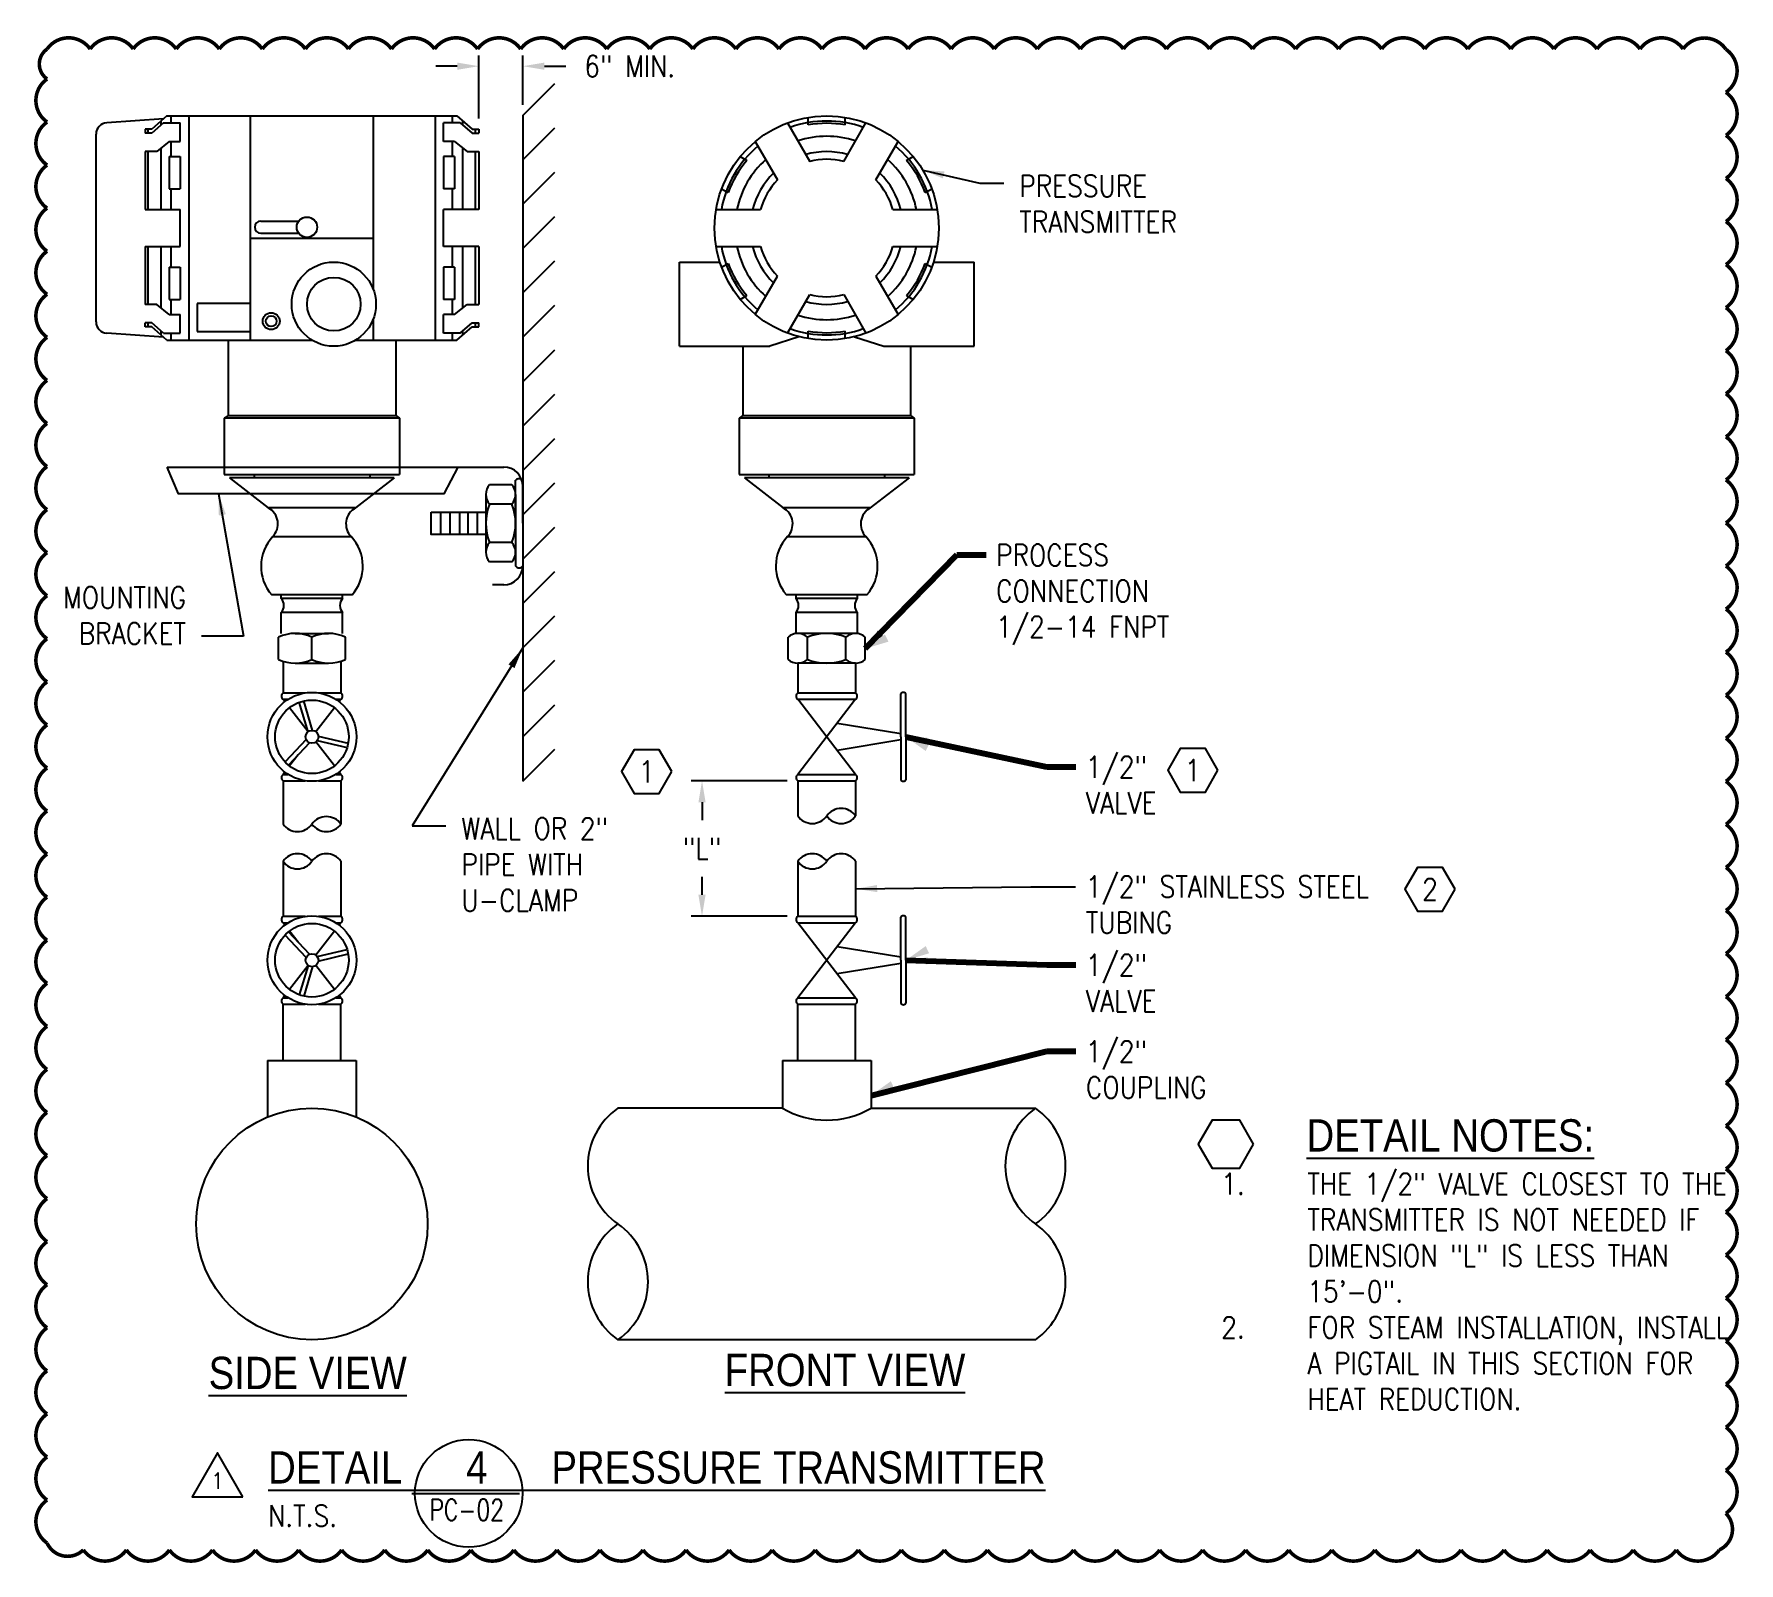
# Model space of a CAD drawing. Header units: inches. Extents: x 10198 to 13598, y 8611 to 9216.
# Drawn here: x 11833.1 to 12308.3, y 8785 to 9211 of the extents above; entities that cross this region are included whole.
import ezdxf
from ezdxf.enums import TextEntityAlignment as Align

# ---------------------------------------------------------------- set-up
doc = ezdxf.new("R2010")
doc.units = ezdxf.units.IN
doc.header["$LTSCALE"] = 0.1
doc.header["$MEASUREMENT"] = 0
doc.layers.get('0').update_dxf_attribs({"lineweight": 18})
doc.layers.get('Defpoints').update_dxf_attribs({"color": 251, "lineweight": 140})
doc.layers.add('AMMENDMENT NO. 1', color=200, linetype='Continuous', lineweight=18)
doc.layers.add('Defpoints @ 12', color=251, linetype='Continuous', lineweight=140, plot=False)
for name, color, linetype in [('DT-LTSO', 52, 'Continuous'), ('DT-MDSO', 201, 'Continuous'), ('DT-TEXT', 141, 'Continuous'), ('DT-TEXT @ 48', 141, 'Continuous'), ('E-POWR-IDEN', 71, 'Continuous'), ('E-POWR-IDEN @ 48', 71, 'Continuous'), ('FH-TITLES @ 48', 121, 'Continuous')]:
    doc.layers.add(name, color=color, linetype=linetype)
doc.styles.add('BOLD', font='ARIAL.TTF')
doc.styles.add('Note', font='romans.shx', dxfattribs={"width": 0.75})
doc.styles.add('RomanS', font='romans.shx', dxfattribs={"width": 0.85})
doc.dimstyles.new('FH_Arrow_Leader', dxfattribs={"dimscale": 96, "dimtxt": 0.09375, "dimasz": 0.125, "dimexe": 0.0625, "dimexo": 0.0625, "dimgap": 0.09, "dimtad": 0, "dimtih": 1, "dimtoh": 1, "dimdec": 4, "dimzin": 0, "dimdsep": 46, "dimlunit": 4, "dimtxsty": 'RomanS', "dimcen": 0.09, "dimadec": 0, "dimazin": 0, "dimtfac": 1, "dimtdec": 4, "dimtofl": 0, "dimtmove": 0, "dimatfit": 3, "dimfxl": 1, "dimtolj": 1, "dimtzin": 0, "dimarcsym": 0})

# ---------------------------------------------------------------- blocks, each defined once
blk = doc.blocks.new('Hexagon')
at = {"color": 0, "linetype": 'ByBlock', "lineweight": -2}
blk.add_lwpolyline([(-0.0898, -0.1033), (-0.1664, 0.0293), (-0.3195, 0.0293), (-0.396, -0.1033), (-0.3195, -0.2358), (-0.1664, -0.2358)], close=True, dxfattribs=at)
blk = doc.blocks.new('*D112')
at = {"layer": 'Defpoints', "color": 0}
for p in [(11969.35, 9202.06), (11969.35, 9188.33), (11957.07, 9184.52)]:
    blk.add_point(p, dxfattribs=at)
at = {"layer": 'E-POWR-IDEN', "color": 0, "lineweight": -2}
for p, q in [((11957.07, 9187.52), (11957.07, 9205.06)), ((11969.35, 9191.33), (11969.35, 9205.06)), ((11951.07, 9202.06), (11945.07, 9202.06)), ((11975.35, 9202.06), (11981.35, 9202.06))]:
    blk.add_line(p, q, dxfattribs=at)
at = {"layer": 'E-POWR-IDEN', "color": 0}
for points in [[(11951.07, 9203.06), (11951.07, 9201.06), (11957.07, 9202.06)], [(11975.35, 9203.06), (11975.35, 9201.06), (11969.35, 9202.06)]]:
    blk.add_solid(points, dxfattribs=at)
at = {"layer": 'E-POWR-IDEN', "color": 0, "insert": (11999.14, 9202.06), "char_height": 6, "attachment_point": 5, "style": 'RomanS'}
blk.add_mtext('\\A1;6" MIN.', dxfattribs=at)
blk = doc.blocks.new('*D113')
at = {"layer": 'Defpoints', "color": 0}
for p in [(12045.98, 9002.93), (12019.29, 8965.17), (12045.98, 8965.17)]:
    blk.add_point(p, dxfattribs=at)
at = {"layer": 'E-POWR-IDEN', "color": 0, "lineweight": -2}
for p, q in [((12042.98, 9002.93), (12016.29, 9002.93)), ((12019.29, 8996.93), (12019.29, 8991.94)), ((12019.29, 8971.17), (12019.29, 8976.16)), ((12042.98, 8965.17), (12016.29, 8965.17))]:
    blk.add_line(p, q, dxfattribs=at)
at = {"layer": 'E-POWR-IDEN', "color": 0}
for points in [[(12018.29, 8996.93), (12020.29, 8996.93), (12019.29, 9002.93)], [(12018.29, 8971.17), (12020.29, 8971.17), (12019.29, 8965.17)]]:
    blk.add_solid(points, dxfattribs=at)
at = {"layer": 'E-POWR-IDEN', "color": 0, "insert": (12019.29, 8984.05), "char_height": 6, "attachment_point": 5, "style": 'RomanS'}
blk.add_mtext('\\A1;"L"', dxfattribs=at)
blk = doc.blocks.new('Anno_Hexagon')
at = {"color": 0, "linetype": 'ByBlock', "lineweight": -2}
blk.add_lwpolyline([(1.167, 0), (0.583, 1.01), (-0.583, 1.01), (-1.167, 0), (-0.583, -1.01), (0.583, -1.01)], close=True, dxfattribs=at)
at = {"color": 0, "linetype": 'ByBlock', "lineweight": -2, "style": 'Note', "width": 0.85}
blk.add_attdef('ID', text='', height=1, dxfattribs=at).set_placement((0, 0), align=Align.MIDDLE)
blk = doc.blocks.new('Anno_Revision_A')
at = {"color": 0, "linetype": 'ByBlock', "lineweight": -2}
blk.add_lwpolyline([(1.175, -0.678), (0, 1.357), (-1.175, -0.678)], close=True, dxfattribs=at)
at = {"color": 0, "linetype": 'ByBlock', "lineweight": -2, "style": 'RomanS'}
blk.add_attdef('REVISION', text='', height=0.75, dxfattribs=at).set_placement((0, 0.058), align=Align.MIDDLE)

msp = doc.modelspace()

# ---------------------------------------------------------------- linework, layer by layer
at = {"layer": 'AMMENDMENT NO. 1', "const_width": 1}
msp.add_lwpolyline([(11836.74477, 9206.83938, -0.52056705), (11848.74477, 9206.83938, -0.52056705), (11860.74477, 9206.83938, -0.52056705), (11872.74477, 9206.83938, -0.52056705), (11884.74477, 9206.83938, -0.52056705), (11896.74477, 9206.83938, -0.52056705), (11908.74477, 9206.83938, -0.52056705), (11920.74477, 9206.83938, -0.52056705), (11932.74477, 9206.83938, -0.52056705), (11944.74477, 9206.83938, -0.52056705), (11956.74477, 9206.83938, -0.52056705), (11968.74477, 9206.83938, -0.52056705), (11980.74477, 9206.83938, -0.52056705), (11992.74477, 9206.83938, -0.52056705), (12004.74477, 9206.83938, -0.52056705), (12016.74477, 9206.83938, -0.52056705), (12028.74477, 9206.83938, -0.52056705), (12040.74477, 9206.83938, -0.52056705), (12052.74477, 9206.83938, -0.52056705), (12064.74477, 9206.83938, -0.52056705), (12076.74477, 9206.83938, -0.52056705), (12088.74477, 9206.83938, -0.52056705), (12100.74477, 9206.83938, -0.52056705), (12112.74477, 9206.83938, -0.52056705), (12124.74477, 9206.83938, -0.52056705), (12136.74477, 9206.83938, -0.52056705), (12148.74477, 9206.83938, -0.52056705), (12160.74477, 9206.83938, -0.52056705), (12172.74477, 9206.83938, -0.52056705), (12184.74477, 9206.83938, -0.52056705), (12196.74477, 9206.83938, -0.52056705), (12208.74477, 9206.83938, -0.52056705), (12220.74477, 9206.83938, -0.52056705), (12232.74477, 9206.83938, -0.52056705), (12244.74477, 9206.83938, -0.52056705), (12256.74477, 9206.83938, -0.52056705), (12268.74477, 9206.83938, -0.52056705), (12280.74477, 9206.83938, -0.52056705), (12292.74477, 9206.83938, -0.52056705), (12304.67976, 9206.77437, -0.52056705), (12304.67976, 9194.77437, -0.52056705), (12304.67976, 9182.77437, -0.52056705), (12304.67976, 9170.77437, -0.52056705), (12304.67976, 9158.77437, -0.52056705), (12304.67976, 9146.77437, -0.52056705), (12304.67976, 9134.77437, -0.52056705), (12304.67976, 9122.77437, -0.52056705), (12304.67976, 9110.77437, -0.52056705), (12304.67976, 9098.77437, -0.52056705), (12304.67976, 9086.77437, -0.52056705), (12304.67976, 9074.77437, -0.52056705), (12304.67976, 9062.77437, -0.52056705), (12304.67976, 9050.77437, -0.52056705), (12304.67976, 9038.77437, -0.52056705), (12304.67976, 9026.77437, -0.52056705), (12304.67976, 9014.77437, -0.52056705), (12304.67976, 9002.77437, -0.52056705), (12304.67976, 8990.77437, -0.52056705), (12304.67976, 8978.77437, -0.52056705), (12304.67976, 8966.77437, -0.52056705), (12304.67976, 8954.77437, -0.52056705), (12304.67976, 8942.77437, -0.52056705), (12304.67976, 8930.77437, -0.52056705), (12304.67976, 8918.77437, -0.52056705), (12304.67976, 8906.77437, -0.52056705), (12304.67976, 8894.77437, -0.52056705), (12304.67976, 8882.77437, -0.52056705), (12304.67976, 8870.77437, -0.52056705), (12304.67976, 8858.77437, -0.52056705), (12304.67976, 8846.77437, -0.52056705), (12304.67976, 8834.77437, -0.52056705), (12304.67976, 8822.77437, -0.52056705), (12304.67976, 8810.77437, -0.52056705), (12304.67976, 8798.77437, -0.52056705), (12302.84892, 8788.60521, -0.52056705), (12290.84892, 8788.60521, -0.52056705), (12278.84892, 8788.60521, -0.52056705), (12266.84892, 8788.60521, -0.52056705), (12254.84892, 8788.60521, -0.52056705), (12242.84892, 8788.60521, -0.52056705), (12230.84892, 8788.60521, -0.52056705), (12218.84892, 8788.60521, -0.52056705), (12206.84892, 8788.60521, -0.52056705), (12194.84892, 8788.60521, -0.52056705), (12182.84892, 8788.60521, -0.52056705), (12170.84892, 8788.60521, -0.52056705), (12158.84892, 8788.60521, -0.52056705), (12146.84892, 8788.60521, -0.52056705), (12134.84892, 8788.60521, -0.52056705), (12122.84892, 8788.60521, -0.52056705), (12110.84892, 8788.60521, -0.52056705), (12098.84892, 8788.60521, -0.52056705), (12086.84892, 8788.60521, -0.52056705), (12074.84892, 8788.60521, -0.52056705), (12062.84892, 8788.60521, -0.52056705), (12050.84892, 8788.60521, -0.52056705), (12038.84892, 8788.60521, -0.52056705), (12026.84892, 8788.60521, -0.52056705), (12014.84892, 8788.60521, -0.52056705), (12002.84892, 8788.60521, -0.52056705), (11990.84892, 8788.60521, -0.52056705), (11978.84892, 8788.60521, -0.52056705), (11966.84892, 8788.60521, -0.52056705), (11954.84892, 8788.60521, -0.52056705), (11942.84892, 8788.60521, -0.52056705), (11930.84892, 8788.60521, -0.52056705), (11918.84892, 8788.60521, -0.52056705), (11906.84892, 8788.60521, -0.52056705), (11894.84892, 8788.60521, -0.52056705), (11882.84892, 8788.60521, -0.52056705), (11870.84892, 8788.60521, -0.52056705), (11858.84892, 8788.60521, -0.52056705), (11846.84892, 8788.60521, -0.52056705), (11836.74477, 8790.50106, -0.52056705), (11836.74477, 8802.50106, -0.52056705), (11836.74477, 8814.50106, -0.52056705), (11836.74477, 8826.50106, -0.52056705), (11836.74477, 8838.50106, -0.52056705), (11836.74477, 8850.50106, -0.52056705), (11836.74477, 8862.50106, -0.52056705), (11836.74477, 8874.50106, -0.52056705), (11836.74477, 8886.50106, -0.52056705), (11836.74477, 8898.50106, -0.52056705), (11836.74477, 8910.50106, -0.52056705), (11836.74477, 8922.50106, -0.52056705), (11836.74477, 8934.50106, -0.52056705), (11836.74477, 8946.50106, -0.52056705), (11836.74477, 8958.50106, -0.52056705), (11836.74477, 8970.50106, -0.52056705), (11836.74477, 8982.50106, -0.52056705), (11836.74477, 8994.50106, -0.52056705), (11836.74477, 9006.50106, -0.52056705), (11836.74477, 9018.50106, -0.52056705), (11836.74477, 9030.50106, -0.52056705), (11836.74477, 9042.50106, -0.52056705), (11836.74477, 9054.50106, -0.52056705), (11836.74477, 9066.50106, -0.52056705), (11836.74477, 9078.50106, -0.52056705), (11836.74477, 9090.50106, -0.52056705), (11836.74477, 9102.50106, -0.52056705), (11836.74477, 9114.50106, -0.52056705), (11836.74477, 9126.50106, -0.52056705), (11836.74477, 9138.50106, -0.52056705), (11836.74477, 9150.50106, -0.52056705), (11836.74477, 9162.50106, -0.52056705), (11836.74477, 9174.50106, -0.52056705), (11836.74477, 9186.50106, -0.52056705), (11836.74477, 9198.50106, -0.52056705)], format="xyb", close=True, dxfattribs=at)
at = {"layer": 'Defpoints'}
for p, q in [((12064.79474, 9039.76207), (12090.35102, 9065.88948)), ((12090.35102, 9065.88948), (12098.45412, 9065.88948)), ((12076.13179, 9015.17288), (12115.38313, 9006.86218)), ((12115.38313, 9006.86218), (12123.48624, 9006.86218)), ((12076.13179, 8952.92225), (12115.38313, 8951.64111)), ((12115.38313, 8951.64111), (12123.48624, 8951.64111)), ((12066.4048, 8915.2571), (12115.38313, 8927.54068)), ((12115.38313, 8927.54068), (12123.48624, 8927.54068))]:
    msp.add_line(p, q, dxfattribs=at)
for points in [[(12071.26873, 9041.7028), (12064.79474, 9039.76207), (12070.28936, 9043.69757)], [(12082.60579, 9013.23215), (12076.13179, 9015.17288), (12081.62642, 9011.23738)], [(12082.60579, 8954.86298), (12076.13179, 8952.92225), (12081.62642, 8956.85775)], [(12072.87879, 8917.19783), (12066.4048, 8915.2571), (12071.89942, 8919.1926)]]:
    msp.add_solid(points, dxfattribs=at)
at = {"layer": 'DT-LTSO'}
for p, q in [((11869.17642, 9187.36351), (11853.39034, 9186.3052)), ((11870.16178, 9188.22786), (11865.93678, 9184.52175)), ((11869.22462, 9186.25256), (11865.93678, 9183.36852)), ((11868.53341, 9185.64624), (11868.53341, 9186.79948)), ((11869.22462, 9186.25256), (11873.84922, 9186.25256)), ((11870.16178, 9188.22786), (11950.967, 9188.22786)), ((11871.34527, 9186.25256), (11871.34527, 9188.22786)), ((11873.84922, 9181.08182), (11873.84922, 9186.25256)), ((11876.21772, 9188.22786), (11876.21772, 9125.71279)), ((11893.44808, 9125.71279), (11893.44808, 9188.22786)), ((11927.6807, 9139.77039), (11927.6807, 9188.22786)), ((11944.91106, 9188.22786), (11944.91106, 9125.71279)), ((11951.90416, 9186.25256), (11947.27956, 9186.25256)), ((11947.27956, 9181.08182), (11947.27956, 9186.25256)), ((11949.78351, 9186.25256), (11949.78351, 9188.22786)), ((11950.967, 9188.22786), (11955.192, 9184.52175)), ((11951.90416, 9186.25256), (11955.192, 9183.36852)), ((11952.59537, 9185.64624), (11952.59537, 9186.79948)), ((12043.1073, 9186.25256), (12049.30275, 9175.52173)), ((12048.87199, 9185.68249), (12048.87199, 9187.79721)), ((12058.78274, 9175.52173), (12064.97819, 9186.25256)), ((12059.21349, 9185.68249), (12059.21349, 9187.79721)), ((11850.40439, 9130.82828), (11850.40439, 9183.11237)), ((11864.05772, 9184.52175), (11864.05772, 9183.36852)), ((11865.93678, 9184.52175), (11864.05772, 9184.52175)), ((11865.93678, 9183.36852), (11864.05772, 9183.36852)), ((11864.9285, 9183.36852), (11864.9285, 9184.52175)), ((11870.8126, 9181.08182), (11867.32367, 9178.24898)), ((11870.8126, 9181.08182), (11873.84922, 9181.08182)), ((11871.34527, 9176.86177), (11871.34527, 9181.08182)), ((11950.31618, 9181.08182), (11947.27956, 9181.08182)), ((11949.78351, 9176.86177), (11949.78351, 9181.08182)), ((11950.31618, 9181.08182), (11953.80511, 9178.24898)), ((11955.192, 9184.52175), (11957.07106, 9184.52175)), ((11955.192, 9183.36852), (11957.07106, 9183.36852)), ((11956.20028, 9183.36852), (11956.20028, 9184.52175)), ((11957.07106, 9184.52175), (11957.07106, 9183.36852)), ((12034.1513, 9181.08182), (12040.34675, 9170.35098)), ((12067.73873, 9170.35098), (12073.93418, 9181.08182)), ((11864.05772, 9178.24898), (11864.05772, 9162.14107)), ((11867.32367, 9178.24898), (11864.05772, 9178.24898)), ((11864.9285, 9162.14107), (11864.9285, 9178.24898)), ((11868.53341, 9162.14107), (11868.53341, 9179.23123)), ((11870.8126, 9176.86177), (11873.84922, 9176.86177)), ((11870.8126, 9176.86177), (11870.8126, 9167.90577)), ((11873.84922, 9176.86177), (11873.84922, 9167.90577)), ((11947.27956, 9176.86177), (11947.27956, 9167.90577)), ((11950.31618, 9176.86177), (11947.27956, 9176.86177)), ((11950.31618, 9176.86177), (11950.31618, 9167.90577)), ((11952.59537, 9162.14107), (11952.59537, 9179.23123)), ((11953.80511, 9178.24898), (11957.07106, 9178.24898)), ((11956.20028, 9162.14107), (11956.20028, 9178.24898)), ((11957.07106, 9178.24898), (11957.07106, 9162.14107)), ((12029.93125, 9176.86177), (12031.76265, 9175.80441)), ((12076.32283, 9175.80441), (12078.15423, 9176.86177)), ((11870.8126, 9167.90577), (11873.84922, 9167.90577)), ((11871.34527, 9162.14107), (11871.34527, 9167.90577)), ((11950.31618, 9167.90577), (11947.27956, 9167.90577)), ((11949.78351, 9162.14107), (11949.78351, 9167.90577)), ((12024.7605, 9167.90577), (12026.5919, 9166.84841)), ((12081.49358, 9166.84841), (12083.32498, 9167.90577)), ((11864.05772, 9162.14107), (11873.84922, 9162.14107)), ((11873.84922, 9151.79958), (11873.84922, 9162.14107)), ((11957.07106, 9162.14107), (11947.27956, 9162.14107)), ((11947.27956, 9151.79958), (11947.27956, 9162.14107)), ((12023.21586, 9162.14107), (12035.60675, 9162.14107)), ((12072.47873, 9162.14107), (12084.86963, 9162.14107)), ((11896.34504, 9158.89883), (11906.90533, 9158.89883)), ((11893.44808, 9154.15242), (11927.6807, 9154.15242)), ((11896.34504, 9155.49105), (11906.90533, 9155.49105)), ((11864.05772, 9151.79958), (11873.84922, 9151.79958)), ((11864.05772, 9151.79958), (11864.05772, 9135.69167)), ((11864.9285, 9135.69167), (11864.9285, 9151.79958)), ((11868.53341, 9134.70942), (11868.53341, 9151.79958)), ((11871.34527, 9146.03488), (11871.34527, 9151.79958)), ((11957.07106, 9151.79958), (11947.27956, 9151.79958)), ((11949.78351, 9146.03488), (11949.78351, 9151.79958)), ((11952.59537, 9134.70942), (11952.59537, 9151.79958)), ((11956.20028, 9135.69167), (11956.20028, 9151.79958)), ((11957.07106, 9151.79958), (11957.07106, 9135.69167)), ((12012.97607, 9147.4846), (12024.25928, 9147.4846)), ((12012.97607, 9124.01793), (12012.97607, 9147.4846)), ((12023.21586, 9151.79958), (12035.60675, 9151.79958)), ((12072.47873, 9151.79958), (12084.86963, 9151.79958)), ((12083.8262, 9147.4846), (12095.10941, 9147.4846)), ((12095.10941, 9124.01793), (12095.10941, 9147.4846)), ((11870.8126, 9146.03488), (11873.84922, 9146.03488)), ((11870.8126, 9146.03488), (11870.8126, 9137.07888)), ((11873.84922, 9146.03488), (11873.84922, 9137.07888)), ((11947.27956, 9146.03488), (11947.27956, 9137.07888)), ((11950.31618, 9146.03488), (11947.27956, 9146.03488)), ((11950.31618, 9146.03488), (11950.31618, 9137.07888)), ((12024.7605, 9146.03488), (12026.5919, 9147.09224)), ((12034.1513, 9132.85883), (12040.34675, 9143.58966)), ((12067.73873, 9143.58966), (12073.93418, 9132.85883)), ((12081.49358, 9147.09224), (12083.32498, 9146.03488)), ((12029.93125, 9137.07888), (12031.76265, 9138.13624)), ((12043.1073, 9127.68808), (12049.30275, 9138.41892)), ((12058.78274, 9138.41892), (12064.97819, 9127.68808)), ((12076.32283, 9138.13624), (12078.15423, 9137.07888)), ((11867.32367, 9135.69167), (11864.05772, 9135.69167)), ((11870.8126, 9132.85883), (11867.32367, 9135.69167)), ((11870.8126, 9137.07888), (11873.84922, 9137.07888)), ((11871.34527, 9132.85883), (11871.34527, 9137.07888)), ((11893.44808, 9135.96674), (11878.55463, 9135.96674)), ((11878.55463, 9135.96674), (11878.55463, 9128.15291)), ((11950.31618, 9137.07888), (11947.27956, 9137.07888)), ((11949.78351, 9132.85883), (11949.78351, 9137.07888)), ((11950.31618, 9132.85883), (11953.80511, 9135.69167)), ((11953.80511, 9135.69167), (11957.07106, 9135.69167)), ((11865.93678, 9130.57213), (11864.05772, 9130.57213)), ((11864.05772, 9129.4189), (11864.05772, 9130.57213)), ((11865.93678, 9129.4189), (11864.05772, 9129.4189)), ((11864.9285, 9129.4189), (11864.9285, 9130.57213)), ((11869.22462, 9127.68808), (11865.93678, 9130.57213)), ((11870.16178, 9125.71279), (11865.93678, 9129.4189)), ((11868.53341, 9127.14117), (11868.53341, 9128.29441)), ((11870.8126, 9132.85883), (11873.84922, 9132.85883)), ((11873.84922, 9127.68808), (11873.84922, 9132.85883)), ((11927.6807, 9125.71279), (11927.6807, 9131.73213)), ((11950.31618, 9132.85883), (11947.27956, 9132.85883)), ((11947.27956, 9127.68808), (11947.27956, 9132.85883)), ((11950.967, 9125.71279), (11955.192, 9129.4189)), ((11951.90416, 9127.68808), (11955.192, 9130.57213)), ((11952.59537, 9127.14117), (11952.59537, 9128.29441)), ((11955.192, 9130.57213), (11957.07106, 9130.57213)), ((11955.192, 9129.4189), (11957.07106, 9129.4189)), ((11956.20028, 9129.4189), (11956.20028, 9130.57213)), ((11957.07106, 9129.4189), (11957.07106, 9130.57213)), ((12048.87199, 9126.14344), (12048.87199, 9128.25816)), ((12059.21349, 9126.14344), (12059.21349, 9128.25816)), ((11869.17642, 9126.57714), (11853.39034, 9127.63545)), ((11869.22462, 9127.68808), (11873.84922, 9127.68808)), ((11870.16178, 9125.71279), (11910.58264, 9125.71279)), ((11871.34527, 9125.71279), (11871.34527, 9127.68808)), ((11878.55463, 9128.15291), (11893.44808, 9128.15291)), ((11887.20524, 9125.71279), (11887.20524, 9104.72965)), ((11922.73174, 9125.71279), (11950.967, 9125.71279)), ((11933.92354, 9125.71279), (11933.92354, 9104.72965)), ((11951.90416, 9127.68808), (11947.27956, 9127.68808)), ((11949.78351, 9125.71279), (11949.78351, 9127.68808)), ((12012.97607, 9124.01793), (12038.14877, 9124.01793)), ((12030.68359, 9124.01793), (12030.68359, 9104.72965)), ((12046.29475, 9126.68828), (12038.14877, 9124.01793)), ((12061.79073, 9126.68828), (12069.93671, 9124.01793)), ((12069.93671, 9124.01793), (12095.10941, 9124.01793)), ((12077.40189, 9124.01793), (12077.40189, 9104.72965)), ((11887.20524, 9104.72965), (11886.14429, 9103.93861)), ((11887.20524, 9104.72965), (11933.92354, 9104.72965)), ((11933.92354, 9104.72965), (11934.98449, 9103.93861)), ((12030.68359, 9104.72965), (12029.62264, 9103.93861)), ((12030.68359, 9104.72965), (12077.40189, 9104.72965)), ((12077.40189, 9104.72965), (12078.46285, 9103.93861)), ((11934.98449, 9103.93861), (11886.14429, 9103.93861)), ((11886.14429, 9103.93861), (11886.14429, 9088.29291)), ((11934.98449, 9103.93861), (11934.98449, 9088.29291)), ((12078.46285, 9103.93861), (12029.62264, 9103.93861)), ((12029.62264, 9103.93861), (12029.62264, 9088.29291)), ((12078.46285, 9103.93861), (12078.46285, 9088.29291)), ((11886.14429, 9088.29291), (11934.98449, 9088.29291)), ((11933.51374, 9087.38855), (11887.61504, 9087.38855)), ((11887.61504, 9087.38855), (11887.61504, 9087.38855)), ((11887.61504, 9087.38855), (11898.4048, 9078.97397)), ((11894.43785, 9088.29291), (11894.43785, 9087.38855)), ((11933.51374, 9087.38855), (11922.72398, 9078.97397)), ((11926.69093, 9088.29291), (11926.69093, 9087.38855)), ((11933.51374, 9087.38855), (11933.51374, 9087.38855)), ((12029.62264, 9088.29291), (12078.46285, 9088.29291)), ((12076.99209, 9087.38855), (12031.09339, 9087.38855)), ((12031.09339, 9087.38855), (12031.09339, 9087.38855)), ((12031.09339, 9087.38855), (12041.88315, 9078.97397)), ((12037.9162, 9088.29291), (12037.9162, 9087.38855)), ((12076.99209, 9087.38855), (12066.20234, 9078.97397)), ((12070.16928, 9088.29291), (12070.16928, 9087.38855)), ((12076.99209, 9087.38855), (12076.99209, 9087.38855)), ((11922.72398, 9078.97397), (11898.4048, 9078.97397)), ((12066.20234, 9078.97397), (12041.88315, 9078.97397)), ((11899.63592, 9070.96615), (11921.49286, 9070.96615)), ((12043.11427, 9070.96615), (12064.97121, 9070.96615)), ((11921.7534, 9054.71808), (11899.37538, 9054.71808)), ((11902.01647, 9053.72174), (11902.01647, 9054.71808)), ((11919.11231, 9053.72174), (11902.01647, 9053.72174)), ((11919.11231, 9053.72174), (11919.11231, 9054.71808)), ((12065.23175, 9054.71808), (12042.85373, 9054.71808)), ((12045.49482, 9053.72174), (12045.49482, 9054.71808)), ((12062.59066, 9053.72174), (12045.49482, 9053.72174)), ((12062.59066, 9053.72174), (12062.59066, 9054.71808)), ((11902.01647, 9043.99844), (11902.01647, 9049.83845)), ((11919.11231, 9049.83845), (11902.01647, 9049.83845)), ((11919.11231, 9043.99844), (11919.11231, 9049.83845)), ((12045.49482, 9043.99844), (12045.49482, 9049.83845)), ((12062.59066, 9049.83845), (12045.49482, 9049.83845)), ((12062.59066, 9043.99844), (12062.59066, 9049.83845)), ((11901.25289, 9036.76973), (11901.25289, 9042.92324)), ((11905.90864, 9043.99844), (11915.22014, 9043.99844)), ((11910.56439, 9036.76973), (11910.56439, 9042.92324)), ((11919.8759, 9036.76973), (11919.8759, 9042.92324)), ((12043.29074, 9036.76973), (12043.29074, 9042.92324)), ((12062.10674, 9043.99844), (12045.97874, 9043.99844)), ((12048.66674, 9036.76973), (12048.66674, 9042.92324)), ((12059.41874, 9036.76973), (12059.41874, 9042.92324)), ((12064.79474, 9036.76973), (12064.79474, 9042.92324)), ((11902.50039, 9036.25642), (11902.50039, 9027.41971)), ((11905.90864, 9035.69453), (11915.22014, 9035.69453)), ((11918.62839, 9036.25642), (11918.62839, 9027.41971)), ((12062.10674, 9035.69453), (12045.97874, 9035.69453)), ((12045.97874, 9035.69453), (12045.97874, 9027.41971)), ((12062.10674, 9035.69453), (12062.10674, 9027.41971)), ((11902.50039, 9027.41971), (11908.69126, 9027.41971)), ((11902.50039, 9025.63103), (11903.92206, 9025.63103)), ((11902.99918, 9024.98415), (11902.50039, 9025.63103)), ((11909.47287, 9016.59805), (11907.03326, 9024.80174)), ((11910.69977, 9016.96291), (11908.26016, 9025.16659)), ((11912.43752, 9027.41971), (11918.62839, 9027.41971)), ((11917.20672, 9025.63103), (11918.62839, 9025.63103)), ((11918.62839, 9025.63103), (11918.1296, 9024.98415)), ((12045.97874, 9027.41971), (12062.10674, 9027.41971)), ((12045.97874, 9025.63103), (12062.10674, 9025.63103)), ((12062.10674, 9025.63103), (12045.97874, 9004.71473)), ((12062.10674, 9004.71473), (12045.97874, 9025.63103)), ((12074.69376, 9015.17288), (12074.69376, 9027.15088)), ((12076.13179, 9015.17288), (12076.13179, 9027.15088)), ((11909.46823, 9016.59449), (11904.30185, 9023.29473)), ((11916.82693, 9023.29473), (11911.66055, 9016.59449)), ((11908.94649, 9014.39511), (11903.0617, 9008.1805)), ((11912.34439, 9015.40558), (11920.66879, 9013.4165)), ((12074.69376, 9016.04167), (12056.94233, 9018.93334)), ((12074.69376, 9014.30409), (12056.94233, 9011.41242)), ((12074.69376, 9015.17288), (12074.69376, 9003.19489)), ((12076.13179, 9015.17288), (12076.13179, 9003.19489)), ((11909.87591, 9013.51501), (11903.99112, 9007.3004)), ((11906.6997, 9010.16078), (11904.30185, 9007.05103)), ((11916.82693, 9007.05103), (11911.66055, 9013.75128)), ((11912.04691, 9014.16062), (11920.37131, 9012.17155)), ((11902.99918, 9005.36161), (11902.50039, 9004.71473)), ((11902.50039, 9004.71473), (11903.92206, 9004.71473)), ((11917.20672, 9004.71473), (11918.62839, 9004.71473)), ((11918.62839, 9004.71473), (11918.1296, 9005.36161)), ((12045.97874, 9004.71473), (12062.10674, 9004.71473)), ((11902.50039, 9002.92605), (11902.50039, 8990.85946)), ((11902.50039, 9002.92605), (11908.69126, 9002.92605)), ((11912.43752, 9002.92605), (11918.62839, 9002.92605)), ((11918.62839, 9002.92605), (11918.62839, 8990.85946)), ((12045.97874, 9002.92605), (12045.97874, 8993.13635)), ((12045.97874, 9002.92605), (12062.10674, 9002.92605)), ((12062.10674, 9002.92605), (12062.10674, 8993.13635)), ((11902.50039, 8980.49188), (11902.50039, 8965.16908)), ((11918.62839, 8980.49188), (11918.62839, 8965.16908)), ((12045.97874, 8980.49188), (12045.97874, 8965.16908)), ((12062.10674, 8980.49188), (12062.10674, 8965.16908)), ((11902.50039, 8965.16908), (11908.69126, 8965.16908)), ((11902.50039, 8963.3804), (11903.92206, 8963.3804)), ((11902.99918, 8962.73352), (11902.50039, 8963.3804)), ((11912.43752, 8965.16908), (11918.62839, 8965.16908)), ((11917.20672, 8963.3804), (11918.62839, 8963.3804)), ((11918.62839, 8963.3804), (11918.1296, 8962.73352)), ((12045.97874, 8965.16908), (12062.10674, 8965.16908)), ((12045.97874, 8963.3804), (12062.10674, 8963.3804)), ((12062.10674, 8963.3804), (12045.97874, 8942.4641)), ((12062.10674, 8942.4641), (12045.97874, 8963.3804)), ((12074.69376, 8952.92225), (12074.69376, 8964.90025)), ((12076.13179, 8952.92225), (12076.13179, 8964.90025)), ((11908.94649, 8953.70002), (11903.0617, 8959.91463)), ((11909.87591, 8954.58012), (11903.99112, 8960.79473)), ((11906.6997, 8957.93435), (11904.30185, 8961.0441)), ((11916.82693, 8961.0441), (11911.66055, 8954.34386)), ((11912.04691, 8953.93451), (11920.37131, 8955.92359)), ((11912.34439, 8952.68956), (11920.66879, 8954.67863)), ((12074.69376, 8953.79104), (12056.94233, 8956.68271)), ((12074.69376, 8952.92225), (12074.69376, 8940.94426)), ((12076.13179, 8952.92225), (12076.13179, 8940.94426)), ((11909.46823, 8951.50065), (11904.30185, 8944.80041)), ((11909.47287, 8951.49708), (11907.03326, 8943.29339)), ((11910.69977, 8951.13222), (11908.26016, 8942.92854)), ((11916.82693, 8944.80041), (11911.66055, 8951.50065)), ((12074.69376, 8952.05346), (12056.94233, 8949.16179)), ((11902.99918, 8943.11098), (11902.50039, 8942.4641)), ((11918.62839, 8942.4641), (11918.1296, 8943.11098)), ((11902.50039, 8942.4641), (11903.92206, 8942.4641)), ((11902.50039, 8940.67542), (11908.69126, 8940.67542)), ((11902.50039, 8924.9771), (11902.50039, 8940.67542)), ((11912.43752, 8940.67542), (11918.62839, 8940.67542)), ((11917.20672, 8942.4641), (11918.62839, 8942.4641)), ((11918.62839, 8924.9771), (11918.62839, 8940.67542)), ((12045.97874, 8942.4641), (12062.10674, 8942.4641)), ((12045.97874, 8940.67542), (12062.10674, 8940.67542)), ((12045.97874, 8924.9771), (12045.97874, 8940.67542)), ((12062.10674, 8924.9771), (12062.10674, 8940.67542)), ((11898.20233, 8924.9771), (11922.92645, 8924.9771)), ((11898.20233, 8924.9771), (11898.20233, 8909.23147)), ((11922.92645, 8924.9771), (11922.92645, 8909.23147)), ((12041.68068, 8924.9771), (12066.4048, 8924.9771)), ((12041.68068, 8924.9771), (12041.68068, 8911.69437)), ((12066.4048, 8924.9771), (12066.4048, 8911.69437)), ((12041.68068, 8911.69437), (11995.85016, 8911.69437)), ((12066.4048, 8911.69437), (12112.23532, 8911.69437)), ((12112.23532, 8847.18237), (11995.85016, 8847.18237))]:
    msp.add_line(p, q, dxfattribs=at)
for centre, radius in [((12054.04274, 9156.97032), 31.25754), ((11909.17718, 9157.19494), 2.83982), ((11916.65719, 9135.75126), 11.73333), ((11916.65719, 9135.75126), 7.46667), ((11899.22278, 9130.99253), 2.34667), ((11899.22278, 9130.99253), 1.49333), ((11910.56439, 9015.17288), 12.38925), ((11910.56439, 9015.17288), 10.25591), ((11910.56439, 9015.17288), 1.79514), ((11910.56439, 8952.92225), 12.38925), ((11910.56439, 8952.92225), 10.25591), ((11910.56439, 8952.92225), 1.79514), ((11910.56439, 8879.43837), 32.256)]:
    msp.add_circle(centre, radius, dxfattribs=at)
for centre, radius, start, end in [((11853.60439, 9183.11237), 3.2, 93.8354203, 180), ((12054.04274, 9156.97032), 29.81405, 69.987494, 110.012506), ((12054.04274, 9156.97032), 29.17405, 79.7910849, 100.2089151), ((12054.04274, 9156.97032), 25.54738, 71.6772397, 108.3227603), ((12054.04274, 9156.97032), 29.81405, 129.9874942, 170.0125058), ((12054.04274, 9156.97032), 29.17405, 139.7910846, 160.2089152), ((12054.04274, 9156.97032), 25.54738, 131.67724, 168.3227602), ((12054.04274, 9156.97032), 21.28072, 74.0623735, 105.9376265), ((12054.04274, 9156.97032), 19.14738, 75.6672296, 104.3327704), ((12054.04274, 9156.97032), 25.54738, 11.6772398, 48.32276), ((12054.04274, 9156.97032), 29.81405, 9.9874942, 50.0125058), ((12054.04274, 9156.97032), 29.17405, 19.7910848, 40.2089154), ((12054.04274, 9156.97032), 21.28072, 134.0623736, 165.9376266), ((12054.04274, 9156.97032), 21.28072, 14.0623734, 45.9376264), ((12054.04274, 9156.97032), 19.14738, 135.6672298, 164.3327704), ((12054.04274, 9156.97032), 19.14738, 15.6672296, 44.3327702), ((11896.34504, 9157.19494), 1.70389, 90, 270), ((12054.04274, 9156.97032), 29.81405, 189.9874942, 230.0125058), ((12054.04274, 9156.97032), 25.54738, 191.6772398, 228.32276), ((12054.04274, 9156.97032), 21.28072, 194.0623734, 225.9376264), ((12054.04274, 9156.97032), 19.14738, 195.6672296, 224.3327702), ((12054.04274, 9156.97032), 19.14738, 315.6672298, 344.3327704), ((12054.04274, 9156.97032), 21.28072, 314.0623736, 345.9376266), ((12054.04274, 9156.97032), 25.54738, 311.67724, 348.3227602), ((12054.04274, 9156.97032), 29.81405, 309.9874942, 350.0125058), ((12054.04274, 9156.97032), 29.17405, 199.7910848, 220.2089154), ((12054.04274, 9156.97032), 29.17405, 319.7910846, 340.2089152), ((12054.04274, 9156.97032), 19.14738, 255.6672296, 284.3327704), ((12054.04274, 9156.97032), 21.28072, 254.0623735, 285.9376265), ((11853.60439, 9130.82828), 3.2, 180, 266.1645797), ((12054.04274, 9156.97032), 29.81405, 249.987494, 290.012506), ((12054.04274, 9156.97032), 25.54738, 251.6772397, 288.3227603), ((12054.04274, 9156.97032), 29.17405, 259.7910849, 280.2089151), ((11896.0241, 9074.50942), 5.05964, 315.5490171, 61.9314993), ((11925.10468, 9074.50942), 5.05964, 118.0685007, 224.4509829), ((12039.50245, 9074.50942), 5.05964, 315.5490171, 61.9314993), ((12068.58303, 9074.50942), 5.05964, 118.0685007, 224.4509829), ((11908.47042, 9062.69836), 12.09978, 136.8978879, 221.2647351), ((11912.65836, 9062.69836), 12.09978, 318.7352649, 43.1021121), ((12051.94878, 9062.69836), 12.09978, 136.8978879, 221.2647351), ((12056.13671, 9062.69836), 12.09978, 318.7352649, 43.1021121), ((11899.79257, 9051.78009), 2.95224, 318.876356, 41.123644), ((11921.33621, 9051.78009), 2.95224, 138.876356, 221.123644), ((12043.27092, 9051.78009), 2.95224, 318.876356, 41.123644), ((12064.81456, 9051.78009), 2.95224, 138.876356, 221.123644), ((11905.90864, 9033.38084), 10.6176, 63.9921759, 116.0078241), ((11915.22014, 9033.38084), 10.6176, 63.9921759, 116.0078241), ((12045.97874, 9040.10084), 3.8976, 46.3971811, 133.6028189), ((12054.04274, 9030.02084), 13.9776, 67.380135, 112.619865), ((12062.10674, 9040.10084), 3.8976, 46.3971811, 133.6028189), ((11905.90864, 9046.31213), 10.6176, 243.9921759, 296.0078241), ((11915.22014, 9046.31213), 10.6176, 243.9921759, 296.0078241), ((12045.97874, 9039.59213), 3.8976, 226.3971811, 313.6028189), ((12054.04274, 9049.67213), 13.9776, 247.380135, 292.619865), ((12062.10674, 9039.59213), 3.8976, 226.3971811, 313.6028189), ((11903.17993, 9026.52537), 1.12322, 127.2284535, 232.7715465), ((11917.94885, 9026.52537), 1.12322, 307.2284535, 52.7715465), ((12046.65828, 9026.52537), 1.12322, 127.2284535, 232.7715465), ((12061.4272, 9026.52537), 1.12322, 307.2284535, 52.7715465), ((12075.41278, 9026.72329), 0.83655, 30.7391893, 149.2608107), ((11903.17993, 9003.82039), 1.12322, 127.2284535, 232.7715465), ((11917.94885, 9003.82039), 1.12322, 307.2284535, 52.7715465), ((12046.65828, 9003.82039), 1.12322, 127.2284535, 232.7715465), ((12061.4272, 9003.82039), 1.12322, 307.2284535, 52.7715465), ((12075.41278, 9003.62247), 0.83655, 210.7391893, 329.2608107), ((12058.07474, 8990.32021), 4.9181, 34.9322584, 145.0677416), ((11906.53239, 8993.6756), 4.9181, 214.9322584, 325.0677416), ((11914.59639, 8988.04333), 4.9181, 34.9322584, 145.0677416), ((11914.59639, 8993.6756), 4.9181, 214.9322584, 325.0677416), ((12050.01074, 8995.95249), 4.9181, 214.9322584, 325.0677416), ((12058.07474, 8995.95249), 4.9181, 214.9322584, 325.0677416), ((11906.53239, 8977.67574), 4.9181, 34.9322584, 145.0677416), ((11914.59639, 8977.67574), 4.9181, 34.9322584, 145.0677416), ((12050.01074, 8977.67574), 4.9181, 34.9322584, 145.0677416), ((12058.07474, 8977.67574), 4.9181, 34.9322584, 145.0677416), ((11906.53239, 8983.30801), 4.9181, 214.9322584, 325.0677416), ((12050.01074, 8983.30801), 4.9181, 214.9322584, 325.0677416), ((11903.17993, 8964.27474), 1.12322, 127.2284535, 232.7715465), ((11917.94885, 8964.27474), 1.12322, 307.2284535, 52.7715465), ((12046.65828, 8964.27474), 1.12322, 127.2284535, 232.7715465), ((12061.4272, 8964.27474), 1.12322, 307.2284535, 52.7715465), ((12075.41278, 8964.47266), 0.83655, 30.7391893, 149.2608107), ((11903.17993, 8941.56976), 1.12322, 127.2284535, 232.7715465), ((11917.94885, 8941.56976), 1.12322, 307.2284535, 52.7715465), ((12046.65828, 8941.56976), 1.12322, 127.2284535, 232.7715465), ((12061.4272, 8941.56976), 1.12322, 307.2284535, 52.7715465), ((12075.41278, 8941.37184), 0.83655, 210.7391893, 329.2608107), ((12007.11471, 8895.56637), 19.67238, 124.9322583, 235.0677417), ((12054.04274, 8932.86827), 24.51845, 239.7221349, 300.2778651), ((12123.49988, 8895.56637), 19.67238, 124.9322583, 235.0677417), ((12100.97077, 8895.56637), 19.67238, 304.9322583, 55.0677417), ((12007.11471, 8863.31037), 19.67238, 124.9322583, 235.0677417), ((11984.58561, 8863.31037), 19.67238, 304.9322583, 55.0677417), ((12100.97077, 8863.31037), 19.67238, 304.9322583, 55.0677417)]:
    msp.add_arc(centre, radius, start, end, dxfattribs=at)
at = {"layer": 'DT-MDSO'}
for p, q in [((11969.34592, 9188.33306), (11978.26874, 9197.25587)), ((11969.34592, 9188.33306), (11969.34592, 9002.84959)), ((11969.34592, 9175.96749), (11978.26874, 9184.89031)), ((11969.34592, 9163.60193), (11978.26874, 9172.52475)), ((11969.34592, 9151.23636), (11978.26874, 9160.15918)), ((11969.34592, 9138.8708), (11978.26874, 9147.79362)), ((11969.34592, 9126.50523), (11978.26874, 9135.42805)), ((11969.34592, 9114.13967), (11978.26874, 9123.06249)), ((11969.34592, 9101.7741), (11978.26874, 9110.69692)), ((11969.34592, 9089.40854), (11978.26874, 9098.33136)), ((11951.21538, 9090.35505), (11964.01259, 9090.35505)), ((11967.32762, 9074.6831), (11967.32762, 9086.66109)), ((11969.34592, 9074.6831), (11969.34592, 9086.66109)), ((11969.34592, 9077.04298), (11978.26874, 9085.96579)), ((11959.02371, 9082.7471), (11959.02371, 9066.6191)), ((11966.25242, 9085.4351), (11960.09891, 9085.4351)), ((11967.32762, 9082.7471), (11967.32762, 9066.6191)), ((11969.34592, 9085.02172), (11969.34592, 9062.8632)), ((11946.41484, 9077.77038), (11946.41484, 9071.59581)), ((11949.034, 9077.77038), (11949.034, 9071.59581)), ((11951.65316, 9077.77038), (11951.65316, 9071.59581)), ((11954.02885, 9077.77038), (11954.02885, 9071.59581)), ((11956.64802, 9077.77038), (11956.64802, 9071.59581)), ((11966.25242, 9080.0591), (11960.09891, 9080.0591)), ((11967.32762, 9074.6831), (11967.32762, 9062.7051)), ((11969.34592, 9074.6831), (11969.34592, 9062.7051)), ((11969.34592, 9064.67741), (11978.26874, 9073.60023)), ((11966.25242, 9069.3071), (11960.09891, 9069.3071)), ((11966.25242, 9063.9311), (11960.09891, 9063.9311)), ((11964.01259, 9057.52987), (11960.89792, 9057.52987)), ((11969.34592, 9052.31185), (11978.26874, 9061.23466)), ((11969.34592, 9039.94628), (11978.26874, 9048.8691)), ((11969.34592, 9027.58072), (11978.26874, 9036.50354)), ((11969.34592, 9015.21515), (11978.26874, 9024.13797)), ((11969.34592, 9002.84959), (11978.26874, 9011.77241))]:
    msp.add_line(p, q, dxfattribs=at)
for points in [[(11870.21202, 9090.35505), (11951.21538, 9090.35505), (11947.30681, 9082.92524), (11873.37632, 9082.92524)], [(11943.79567, 9077.77038), (11959.02371, 9077.77038), (11959.02371, 9071.59581), (11943.79567, 9071.59581)]]:
    msp.add_lwpolyline(points, close=True, dxfattribs=at)
for centre, radius, start, end in [((11964.01259, 9085.02172), 5.33333, 0, 90), ((11968.33677, 9085.72341), 1.37755, 42.8976636, 137.1023364), ((11962.92131, 9082.7471), 3.8976, 136.3971812, 223.6028188), ((11963.43002, 9082.7471), 3.8976, 316.3971812, 43.6028188), ((11973.00131, 9074.6831), 13.9776, 157.3801351, 202.6198649), ((11953.35002, 9074.6831), 13.9776, 337.3801351, 22.6198649), ((11962.92131, 9066.6191), 3.8976, 136.3971812, 223.6028188), ((11963.43002, 9066.6191), 3.8976, 316.3971812, 43.6028188), ((11964.01259, 9062.8632), 5.33333, 270, 0), ((11968.33677, 9063.64279), 1.37755, 222.8976636, 317.1023364)]:
    msp.add_arc(centre, radius, start, end, dxfattribs=at)
at = {"layer": 'DT-TEXT'}
msp.add_line((11938.38345, 8804.34906), (11968.40655, 8804.34906), dxfattribs=at)
msp.add_circle((11954.28071, 8804.34906), 15, dxfattribs=at)

# ---------------------------------------------------------------- block references
at = {"layer": 'E-POWR-IDEN', "xscale": 6, "yscale": 6, "zscale": 6}
msp.add_blockref('Anno_Revision_A', (11884.22355, 8807.50373), dxfattribs=at).add_auto_attribs({'REVISION': '1'})
at = {"layer": 'E-POWR-IDEN @ 48', "xscale": 6, "yscale": 6, "zscale": 6}
for p, values in [((12003.83433, 9005.47872), {'ID': '1'}), ((12156.08565, 9005.86263), {'ID': '1'}), ((12222.21234, 8972.69258), {'ID': '2'})]:
    msp.add_blockref('Anno_Hexagon', p, dxfattribs=at).add_auto_attribs(values)
at = {"layer": 'E-POWR-IDEN @ 48', "xscale": 50.37480315007269, "yscale": 50.37480315566063, "zscale": 50.37480315000001}
msp.add_blockref('Hexagon', (12177.54977, 8906.88227), dxfattribs=at)

# ---------------------------------------------------------------- texts
at = {"layer": 'DT-TEXT @ 48', "attachment_point": 1, "style": 'RomanS'}
for s, insert, char_height, width in [('\\A1;{\\fArial|b0|i0|c0|p34;\\H2x;\\LDETAIL      4      \\A0;PRESSURE TRANSMITTER\\A1;\\P\\Fromans|c0;\\H0.66667x;\\lN.T.S.\\P} ', (11898.33924, 8816.0931), 4.5, 24192), ('\\pi3.5794;{\\W0.75;PC-02}', (11939.71161, 8802.77632), 6.0002995, 28.8027741)]:
    msp.add_mtext(s, dxfattribs=dict(at, insert=insert, char_height=char_height, width=width))
at = {"layer": 'E-POWR-IDEN @ 48', "style": 'RomanS'}
for s, insert, char_height, width, attachment_point in [('\\A1;PRESSURE TRANSMITTER', (12107.70489, 9171.69122), 6, 52.2389599, 1), ('PROCESS CONNECTION 1/2-14 FNPT', (12101.25357, 9068.82086), 6, 70.4, 1), ('\\A1;MOUNTING BRACKET', (11875.4811, 9040.98783), 6, 43.9800137, 9), ('1/2" VALVE', (12126.28569, 9009.79356), 6, 35.8, 1), ('\\A1;WALL OR 2" PIPE WITH U-CLAMP', (11952.22475, 8992.60973), 6, 46.4348173, 1), ('1/2" STAINLESS STEEL TUBING', (12126.28569, 8976.44206), 6, 98.2, 1), ('1/2" VALVE', (12126.28569, 8954.57248), 6, 35.8, 1), ('1/2" COUPLING', (12126.28569, 8930.47206), 6, 48.4, 1), ('\\A1;\\pt23.988;{\\fArial|b0|i0|c0|p34;\\H0.75038x;        \\LDETAIL NOTES:\\P\\pi-23.988,l23.988;\\Fromans|c0;\\H0.66666x;\\l1.^ITHE 1/2" VALVE CLOSEST TO THE TRANSMITTER IS NOT NEEDED IF DIMENSION "L" IS LESS THAN 15\'-0". \\P2.^IFOR STEAM INSTALLATION, INSTALL A PIGTAIL IN THIS SECTION FOR HEAT REDUCTION.}', (12164.01408, 8908.60734), 11.99400075, 145.0402856, 1)]:
    msp.add_mtext(s, dxfattribs=dict(at, insert=insert, char_height=char_height, width=width, attachment_point=attachment_point))
at = {"layer": 'FH-TITLES @ 48', "char_height": 9, "width": 339.1753374, "attachment_point": 1, "style": 'BOLD'}
for s, insert in [('{\\W0.85;\\LFRONT VIEW}', (12025.60593, 8843.25021)), ('{\\W0.85;\\LSIDE VIEW}', (11881.76953, 8842.42373))]:
    msp.add_mtext(s, dxfattribs=dict(at, insert=insert))

# ---------------------------------------------------------------- dimensions: what is measured, and where the dimension line sits
at = {"layer": 'E-POWR-IDEN @ 48'}
dim = msp.add_linear_dim(base=(11969.34592, 9202.05622), p1=(11957.07106, 9184.52175), p2=(11969.34592, 9188.33306), text='6" MIN.', dimstyle='FH_Arrow_Leader', override={"dimscale": 48, "dimtxt": 0.125, "dimtix": 0, "dimtofl": 0, "dimtmove": 0, "dimatfit": 3}, dxfattribs=at)
dim.commit()
dim.dimension.update_dxf_attribs({"geometry": '*D112', "text_midpoint": (11999.1445, 9202.05622)})
dim = msp.add_linear_dim(base=(12019.28719, 8965.16908), p1=(12045.97874, 9002.92605), p2=(12045.97874, 8965.16908), angle=90, text='"L"', dimstyle='FH_Arrow_Leader', override={"dimscale": 48, "dimtxt": 0.125, "dimtix": 0, "dimtofl": 0, "dimtmove": 0, "dimatfit": 3}, dxfattribs=at)
dim.commit()
dim.dimension.update_dxf_attribs({"geometry": '*D113', "text_midpoint": (12019.28719, 8984.04757)})

# ---------------------------------------------------------------- leaders
at = {"layer": 'Defpoints @ 12'}
msp.add_leader([(12062.10674, 8972.82885), (12110.95292, 8973.37016), (12123.36278, 8973.37016)], dimstyle='FH_Arrow_Leader', override={"dimscale": 12, "dimgap": 0.09, "dimtad": 0}, dxfattribs=at)
at = {"layer": 'E-POWR-IDEN @ 48', "annotation_type": 0, "has_hookline": 1}
for points, hookline_direction, text_width in [([(12080.80895, 9173.11354), (12096.76431, 9169.44122), (12103.38489, 9169.44122)], 0, 91.8), ([(11884.55275, 9082.92524), (11891.50041, 9043.23783), (11879.8011, 9043.23783)], 1, 36.42857), ([(11969.34592, 9039.94628), (11938.544, 8990.35973), (11947.90475, 8990.35973)], 0, 46.38571)]:
    msp.add_leader(points, dimstyle='FH_Arrow_Leader', override={"dimscale": 48, "dimgap": 0.09, "dimtad": 0}, dxfattribs=dict(at, hookline_direction=hookline_direction, text_width=text_width))
at = {"layer": 'E-POWR-IDEN @ 48'}
for points in [[(12064.79474, 9039.76207), (12090.35102, 9065.88948), (12098.45412, 9065.88948)], [(12076.13179, 9015.17288), (12115.38313, 9006.86218), (12123.48624, 9006.86218)], [(12062.10674, 8972.82885), (12110.95292, 8973.37016), (12123.36278, 8973.37016)], [(12076.13179, 8952.92225), (12115.38313, 8951.64111), (12123.48624, 8951.64111)], [(12066.4048, 8915.2571), (12115.38313, 8927.54068), (12123.48624, 8927.54068)]]:
    msp.add_leader(points, dimstyle='FH_Arrow_Leader', override={"dimscale": 48, "dimgap": 0.09, "dimtad": 0}, dxfattribs=at)

doc.saveas('drawing.dxf')
